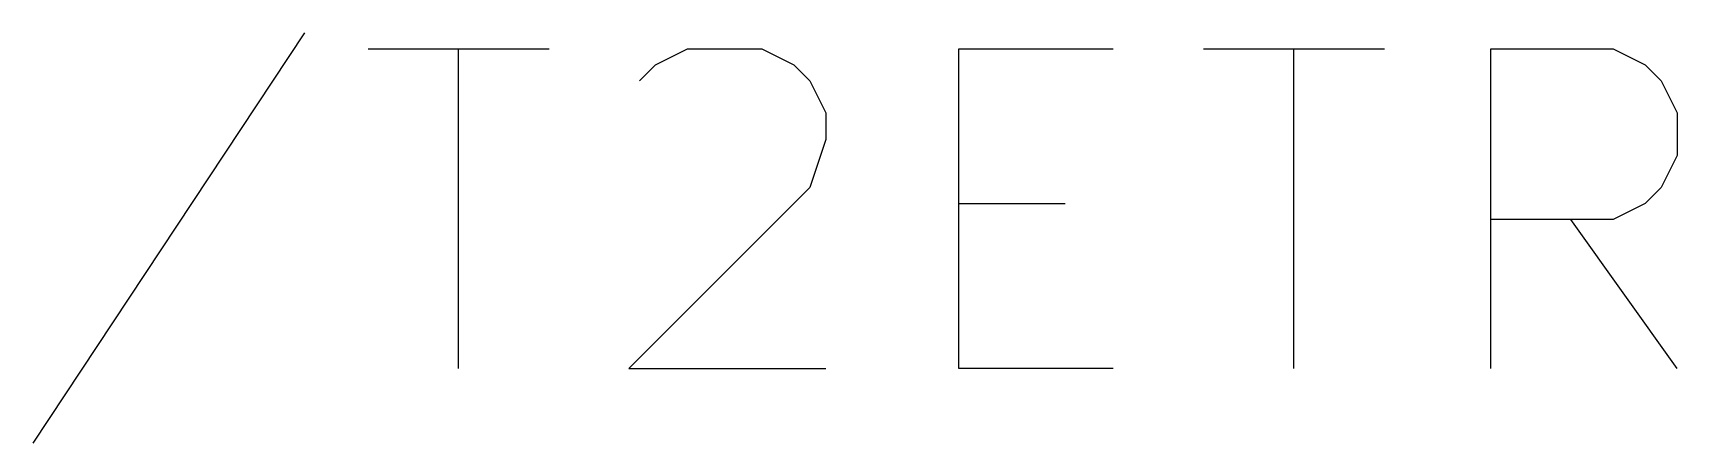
# Model space of a CAD drawing. Extents: x 12 to 829, y -582 to -12.
# Drawn here: x 395.63 to 403.48, y -76.48 to -74.52 of the extents above; entities that cross this region are included whole.
import ezdxf

# ---------------------------------------------------------------- set-up
doc = ezdxf.new("R2010")
doc.units = 0
doc.header["$MEASUREMENT"] = 0
doc.layers.add('BLACK', color=7, linetype='CONTINUOUS')

msp = doc.modelspace()

# ---------------------------------------------------------------- linework, layer by layer
at = {"layer": 'Black'}
for p, q in [((396.926, -74.5236), (395.63, -76.4794)), ((397.231, -74.5998), (398.094, -74.5998)), ((397.662, -76.1238), (397.662, -74.5998)), ((398.602, -74.676), (398.755, -74.5998)), ((398.755, -74.5998), (399.11, -74.5998)), ((399.11, -74.5998), (399.263, -74.676)), ((400.05, -76.1238), (400.05, -74.5998)), ((400.05, -74.5998), (400.787, -74.5998)), ((401.218, -74.5998), (402.082, -74.5998)), ((401.65, -76.1238), (401.65, -74.5998)), ((402.59, -76.1238), (402.59, -74.5998)), ((402.59, -74.5998), (403.174, -74.5998)), ((403.174, -74.5998), (403.327, -74.676)), ((398.526, -74.7522), (398.602, -74.676)), ((399.263, -74.676), (399.339, -74.7522)), ((403.327, -74.676), (403.403, -74.7522)), ((399.339, -74.7522), (399.415, -74.9046)), ((403.403, -74.7522), (403.479, -74.9046)), ((399.415, -74.9046), (399.415, -75.0316)), ((403.479, -74.9046), (403.479, -75.1078)), ((399.415, -75.0316), (399.339, -75.2602)), ((403.479, -75.1078), (403.403, -75.2602)), ((399.339, -75.2602), (398.475, -76.1238)), ((403.403, -75.2602), (403.327, -75.3364)), ((400.05, -75.3364), (400.558, -75.3364)), ((403.327, -75.3364), (403.174, -75.4126)), ((403.174, -75.4126), (402.59, -75.4126)), ((403.479, -76.1238), (402.971, -75.4126)), ((398.475, -76.1238), (399.415, -76.1238)), ((400.787, -76.1238), (400.05, -76.1238))]:
    msp.add_line(p, q, dxfattribs=at)

doc.saveas('drawing.dxf')
